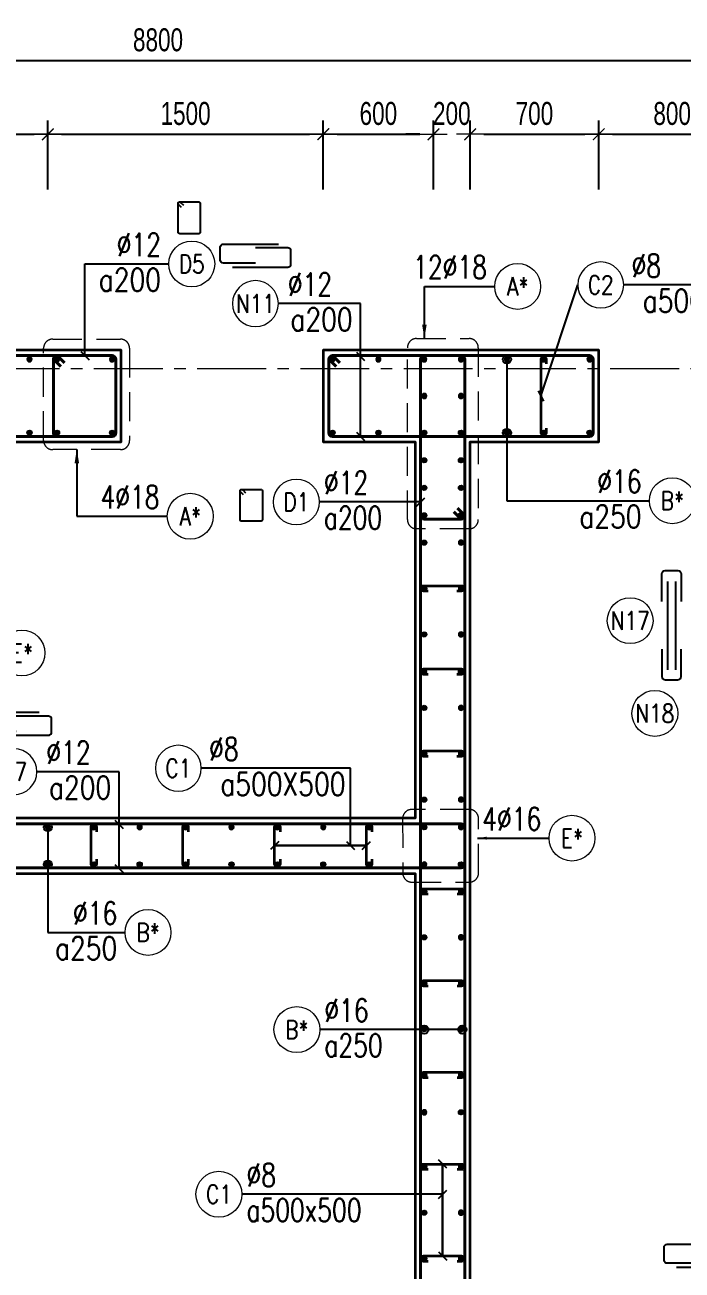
# Model space of a CAD drawing. Header units: millimetres. Extents: x 944027 to 981803, y -83026 to 82675.
# Drawn here: x 953547 to 957126, y 26788 to 33571 of the extents above; entities that cross this region are included whole.
import ezdxf
from ezdxf.enums import TextEntityAlignment as Align

# ---------------------------------------------------------------- set-up
doc = ezdxf.new("R2010")
doc.units = ezdxf.units.MM
doc.header["$MEASUREMENT"] = 0
for name, pattern in [('HIDDEN', [9.525, 6.35, -3.175]), ('HIDDEN2', [4.7625, 3.175, -1.5875]), ('HT_Grid$0$CENTER2', [1.125, 0.75, -0.125, 0.125, -0.125])]:
    doc.linetypes.add(name, pattern=pattern)
doc.layers.get('0').update_dxf_attribs({"lineweight": 20})
doc.layers.get('Defpoints').update_dxf_attribs({"color": 151, "lineweight": 9})
for name, color, linetype in [('Hidden', 9, 'HIDDEN'), ('Leader', 6, 'Continuous'), ('Ligature', 1, 'Continuous')]:
    doc.layers.add(name, color=color, linetype=linetype)
for name, color, linetype, lineweight in [('HT_Grid$0$NDC_S_AXIS', 5, 'HT_Grid$0$CENTER2', 13), ('KC-LEADER', 153, 'Continuous', 18), ('KC-THEP', 6, 'Continuous', 40), ('NDC_S_DIM', 1, 'Continuous', 15), ('NDC_S_HIDDEN', 8, 'HIDDEN2', 13), ('NDC_S_LEADER', 1, 'Continuous', 15), ('NDC_S_REBAR', 4, 'Continuous', 35), ('NDC_S_STIRRUP', 4, 'Continuous', 40), ('NDC_S_VN TEXT', 7, 'Continuous', 20), ('NDC_S_WALL', 6, 'Continuous', 35)]:
    doc.layers.add(name, color=color, linetype=linetype, lineweight=lineweight)
doc.styles.add('NDC_ARIAL', font='arial.ttf', dxfattribs={"width": 0.85})
doc.styles.add('NDC_DIM', font='', dxfattribs={"width": 0.75})
doc.styles.add('NDC_EN TXT', font='romans.shx', dxfattribs={"width": 0.8})
doc.styles.get('NDC_DIM').set_extended_font_data('Dotum')
doc.dimstyles.new('NDC_1-50', dxfattribs={"dimscale": 50, "dimtxt": 2.5, "dimasz": 1, "dimexe": 1.5, "dimexo": 0, "dimgap": 0.8, "dimtad": 1, "dimdec": 0, "dimdsep": 46, "dimtxsty": 'NDC_ARIAL', "dimblk": 'DIMMARK', "dimcen": 49999.938995, "dimdle": 1.5, "dimclrd": 1, "dimclre": 1, "dimclrt": 3, "dimadec": 0, "dimazin": 0, "dimtfac": 1, "dimtdec": 0, "dimtix": 1, "dimtmove": 2, "dimatfit": 3, "dimfxl": 1, "dimarcsym": 0})
doc.dimstyles.new('NDC_dim_30', dxfattribs={"dimscale": 30, "dimtxt": 2.5, "dimasz": 1.5, "dimexe": 1.5, "dimexo": 2.5, "dimgap": 1, "dimtad": 1, "dimdec": 0, "dimzin": 0, "dimdsep": 46, "dimtxsty": 'NDC_DIM', "dimblk": 'DIMMARK', "dimcen": 0.09, "dimdle": 1.2, "dimclrd": 1, "dimclre": 1, "dimclrt": 3, "dimadec": 0, "dimazin": 0, "dimtfac": 1, "dimtdec": 0, "dimtix": 1, "dimtofl": 0, "dimtmove": 0, "dimatfit": 3, "dimfxl": 6, "dimfxlon": 1, "dimtolj": 1, "dimtzin": 0, "dimarcsym": 0})
doc.dimstyles.new('NDC_dim_50', dxfattribs={"dimscale": 50, "dimtxt": 2.5, "dimasz": 1.5, "dimexe": 1.5, "dimexo": 2.5, "dimgap": 1, "dimtad": 1, "dimdec": 0, "dimzin": 0, "dimdsep": 46, "dimtxsty": 'NDC_DIM', "dimblk": 'DIMMARK', "dimcen": 0.09, "dimdle": 1.2, "dimclrd": 1, "dimclre": 1, "dimclrt": 3, "dimadec": 0, "dimazin": 0, "dimtfac": 1, "dimtdec": 0, "dimtix": 1, "dimtofl": 0, "dimtmove": 0, "dimatfit": 3, "dimfxl": 6, "dimfxlon": 1, "dimtolj": 1, "dimtzin": 0, "dimarcsym": 0})

# ---------------------------------------------------------------- blocks, each defined once
blk = doc.blocks.new('THEP')
at = {"layer": 'KC-LEADER', "color": 6}
blk.add_circle((0, 0), 14, dxfattribs=at)
at = {"layer": 'KC-THEP'}
for p, q in [((-14, 0), (14, 0)), ((9.9, 9.9), (-9.9, -9.9)), ((-9.9, 9.9), (9.9, -9.9)), ((0, 14), (0, -14))]:
    blk.add_line(p, q, dxfattribs=at)
blk = doc.blocks.new('DIMMARK')
at = {"layer": 'NDC_S_DIM', "color": 1}
blk.add_line((-1.5, 0), (1, 0), dxfattribs=at)
at = {"layer": 'NDC_S_DIM', "color": 2, "const_width": 0.1}
blk.add_lwpolyline([(-0.424, -0.424), (0.424, 0.424)], dxfattribs=at)
blk = doc.blocks.new('*U9')
blk.add_circle((2.5, 0), 2.5)
at = {"layer": 'NDC_S_VN TEXT', "color": 3, "style": 'NDC_EN TXT', "width": 0.75}
blk.add_attdef('DK2', text='', height=2.5, dxfattribs=at).set_placement((-0.85, 0.85), align=Align.RIGHT)
at = {"layer": 'NDC_S_VN TEXT', "color": 7, "style": 'NDC_EN TXT', "width": 0.8}
blk.add_attdef('SH3', text='', height=2, dxfattribs=at).set_placement((2.5, 0), align=Align.MIDDLE)
blk = doc.blocks.new('*U10')
blk.add_circle((2.5, 0), 2.5)
at = {"layer": 'NDC_S_VN TEXT', "color": 3, "style": 'NDC_EN TXT'}
for tag, width, p in [('DK2', 0.75, (-0.85, 0.85)), ('KC2', 0.8, (-0.85, -2.97))]:
    blk.add_attdef(tag, text='', height=2.5, dxfattribs=dict(at, width=width)).set_placement(p, align=Align.RIGHT)
at = {"layer": 'NDC_S_VN TEXT', "color": 7, "style": 'NDC_EN TXT', "width": 0.8}
blk.add_attdef('SH3', text='', height=2, dxfattribs=at).set_placement((2.5, 0), align=Align.MIDDLE)
blk = doc.blocks.new('A$C72321851')
at = {"layer": 'Ligature'}
for points in [[(-60.9, -129.3), (-60.9, 170.9, -0.414214), (-43.3, 188.5), (25.8, 188.5, -0.414214), (43.4, 170.9), (43.4, -4.3)], [(-39.7, -4.3), (-39.7, -179.5, 0.414214), (-22.1, -197.1), (47, -197.1, 0.414214), (64.6, -179.5), (64.6, 120.7)]]:
    blk.add_lwpolyline(points, format="xyb", dxfattribs=at)
blk = doc.blocks.new('*U11')
blk.add_circle((-2.5, 0), 2.5)
at = {"layer": 'NDC_S_VN TEXT', "color": 3, "style": 'NDC_EN TXT', "width": 0.75}
for tag, p in [('DK1', (0.5, 0.85)), ('KC1', (0.5, -2.97))]:
    blk.add_attdef(tag, p, '', height=2.5, dxfattribs=at)
at = {"layer": 'NDC_S_VN TEXT', "color": 7, "style": 'NDC_EN TXT', "width": 0.8}
blk.add_attdef('SH2', text='', height=2, dxfattribs=at).set_placement((-2.5, 0), align=Align.MIDDLE)
blk = doc.blocks.new('*U12')
blk.add_circle((-2.5, 0), 2.5)
at = {"layer": 'NDC_S_VN TEXT', "color": 3, "style": 'NDC_EN TXT', "width": 0.75}
for tag, p in [('DK1', (0.5, 0.85)), ('KC1', (0.5, -2.97))]:
    blk.add_attdef(tag, p, '', height=2.5, dxfattribs=at)
at = {"layer": 'NDC_S_VN TEXT', "color": 7, "style": 'NDC_EN TXT', "width": 0.8}
blk.add_attdef('SH2', text='', height=2, dxfattribs=at).set_placement((-2.5, 0), align=Align.MIDDLE)
blk = doc.blocks.new('A$C7BC65A55')
at = {"layer": 'Ligature'}
for p, q in [((-15.2, 372, 0), (-15.2, 38.5, 0)), ((15.2, 372, 0), (15.2, 38.5, 0))]:
    blk.add_line(p, q, dxfattribs=at)
for points in [[(-36.2, 296.5), (-36.2, 400.9, -0.414214), (-24, 413.1), (24, 413.1, -0.414214), (36.2, 400.9), (36.2, 296.5)], [(-36.2, 116.5), (-36.2, 12.2, 0.414214), (-24, 0), (24, 0, 0.414214), (36.2, 12.2), (36.2, 116.5)]]:
    blk.add_lwpolyline(points, format="xyb", dxfattribs=at)
blk = doc.blocks.new('*D226')
at = {"layer": 'Defpoints', "color": 0, "ltscale": 200, "transparency": 16777216}
for p in [(953671.5, 32975.1), (953671.5, 31549.3), (952871.5, 31299.3)]:
    blk.add_point(p, dxfattribs=at)
at = {"layer": 'NDC_S_DIM', "color": 1, "lineweight": -2, "ltscale": 200, "transparency": 16777216}
for p, q in [((952871.5, 32675.1), (952871.5, 33050.1)), ((953671.5, 32675.1), (953671.5, 33050.1)), ((952946.5, 32975.1), (953596.5, 32975.1))]:
    blk.add_line(p, q, dxfattribs=at)
at = {"layer": 'NDC_S_DIM', "color": 1, "lineweight": -2, "ltscale": 200, "transparency": 16777216, "xscale": 75, "yscale": 75, "zscale": 75, "rotation": 180}
blk.add_blockref('DIMMARK', (952871.5, 32975.1), dxfattribs=at)
at = {"layer": 'NDC_S_DIM', "color": 1, "lineweight": -2, "ltscale": 200, "transparency": 16777216, "xscale": 75, "yscale": 75, "zscale": 75}
blk.add_blockref('DIMMARK', (953671.5, 32975.1), dxfattribs=at)
at = {"layer": 'NDC_S_DIM', "color": 3, "ltscale": 200, "transparency": 16777216, "insert": (953271.5, 33087.6), "char_height": 125, "attachment_point": 5, "style": 'NDC_DIM'}
blk.add_mtext('\\A1;800', dxfattribs=at)
blk = doc.blocks.new('*D227')
at = {"layer": 'Defpoints', "color": 0, "ltscale": 200, "transparency": 16777216}
for p in [(955171.5, 32975.1), (953671.5, 31549.3), (955171.5, 31549.3)]:
    blk.add_point(p, dxfattribs=at)
at = {"layer": 'NDC_S_DIM', "color": 1, "lineweight": -2, "ltscale": 200, "transparency": 16777216}
for p, q in [((953671.5, 32675.1), (953671.5, 33050.1)), ((955171.5, 32675.1), (955171.5, 33050.1)), ((953746.5, 32975.1), (955096.5, 32975.1))]:
    blk.add_line(p, q, dxfattribs=at)
at = {"layer": 'NDC_S_DIM', "color": 1, "lineweight": -2, "ltscale": 200, "transparency": 16777216, "xscale": 75, "yscale": 75, "zscale": 75, "rotation": 180}
blk.add_blockref('DIMMARK', (953671.5, 32975.1), dxfattribs=at)
at = {"layer": 'NDC_S_DIM', "color": 1, "lineweight": -2, "ltscale": 200, "transparency": 16777216, "xscale": 75, "yscale": 75, "zscale": 75}
blk.add_blockref('DIMMARK', (955171.5, 32975.1), dxfattribs=at)
at = {"layer": 'NDC_S_DIM', "color": 3, "ltscale": 200, "transparency": 16777216, "insert": (954421.5, 33087.6), "char_height": 125, "attachment_point": 5, "style": 'NDC_DIM'}
blk.add_mtext('\\A1;1500', dxfattribs=at)
blk = doc.blocks.new('*D228')
at = {"layer": 'Defpoints', "color": 0, "ltscale": 200, "transparency": 16777216}
for p in [(955771.5, 32975.1), (955171.5, 31549.3), (955771.5, 31299.3)]:
    blk.add_point(p, dxfattribs=at)
at = {"layer": 'NDC_S_DIM', "color": 1, "lineweight": -2, "ltscale": 200, "transparency": 16777216}
for p, q in [((955171.5, 32675.1), (955171.5, 33050.1)), ((955771.5, 32675.1), (955771.5, 33050.1)), ((955246.5, 32975.1), (955696.5, 32975.1))]:
    blk.add_line(p, q, dxfattribs=at)
at = {"layer": 'NDC_S_DIM', "color": 1, "lineweight": -2, "ltscale": 200, "transparency": 16777216, "xscale": 75, "yscale": 75, "zscale": 75, "rotation": 180}
blk.add_blockref('DIMMARK', (955171.5, 32975.1), dxfattribs=at)
at = {"layer": 'NDC_S_DIM', "color": 1, "lineweight": -2, "ltscale": 200, "transparency": 16777216, "xscale": 75, "yscale": 75, "zscale": 75}
blk.add_blockref('DIMMARK', (955771.5, 32975.1), dxfattribs=at)
at = {"layer": 'NDC_S_DIM', "color": 3, "ltscale": 200, "transparency": 16777216, "insert": (955471.5, 33087.6), "char_height": 125, "attachment_point": 5, "style": 'NDC_DIM'}
blk.add_mtext('\\A1;600', dxfattribs=at)
blk = doc.blocks.new('*D229')
at = {"layer": 'Defpoints', "color": 0, "ltscale": 200, "transparency": 16777216}
for p in [(955971.5, 32975.1), (955771.5, 31299.3), (955971.5, 31299.3)]:
    blk.add_point(p, dxfattribs=at)
at = {"layer": 'NDC_S_DIM', "color": 1, "lineweight": -2, "ltscale": 200, "transparency": 16777216}
for p, q in [((955771.5, 32675.1), (955771.5, 33050.1)), ((955971.5, 32675.1), (955971.5, 33050.1)), ((955696.5, 32975.1), (955621.5, 32975.1)), ((956046.5, 32975.1), (956121.5, 32975.1))]:
    blk.add_line(p, q, dxfattribs=at)
at = {"layer": 'NDC_S_DIM', "color": 1, "lineweight": -2, "ltscale": 200, "transparency": 16777216, "xscale": 75, "yscale": 75, "zscale": 75}
blk.add_blockref('DIMMARK', (955771.5, 32975.1), dxfattribs=at)
at = {"layer": 'NDC_S_DIM', "color": 1, "lineweight": -2, "ltscale": 200, "transparency": 16777216, "xscale": 75, "yscale": 75, "zscale": 75, "rotation": 180}
blk.add_blockref('DIMMARK', (955971.5, 32975.1), dxfattribs=at)
at = {"layer": 'NDC_S_DIM', "color": 3, "ltscale": 200, "transparency": 16777216, "insert": (955871.5, 33087.6), "char_height": 125, "attachment_point": 5, "style": 'NDC_DIM'}
blk.add_mtext('\\A1;200', dxfattribs=at)
blk = doc.blocks.new('*D230')
at = {"layer": 'Defpoints', "color": 0, "ltscale": 200, "transparency": 16777216}
for p in [(956671.5, 32975.1), (955971.5, 31299.3), (956671.5, 31299.3)]:
    blk.add_point(p, dxfattribs=at)
at = {"layer": 'NDC_S_DIM', "color": 1, "lineweight": -2, "ltscale": 200, "transparency": 16777216}
for p, q in [((955971.5, 32675.1), (955971.5, 33050.1)), ((956671.5, 32675.1), (956671.5, 33050.1)), ((956046.5, 32975.1), (956596.5, 32975.1))]:
    blk.add_line(p, q, dxfattribs=at)
at = {"layer": 'NDC_S_DIM', "color": 1, "lineweight": -2, "ltscale": 200, "transparency": 16777216, "xscale": 75, "yscale": 75, "zscale": 75, "rotation": 180}
blk.add_blockref('DIMMARK', (955971.5, 32975.1), dxfattribs=at)
at = {"layer": 'NDC_S_DIM', "color": 1, "lineweight": -2, "ltscale": 200, "transparency": 16777216, "xscale": 75, "yscale": 75, "zscale": 75}
blk.add_blockref('DIMMARK', (956671.5, 32975.1), dxfattribs=at)
at = {"layer": 'NDC_S_DIM', "color": 3, "ltscale": 200, "transparency": 16777216, "insert": (956321.5, 33087.6), "char_height": 125, "attachment_point": 5, "style": 'NDC_DIM'}
blk.add_mtext('\\A1;700', dxfattribs=at)
blk = doc.blocks.new('*D231')
at = {"layer": 'Defpoints', "color": 0, "ltscale": 200, "transparency": 16777216}
for p in [(957471.5, 32975.1), (956671.5, 31299.3), (957471.5, 31299.3)]:
    blk.add_point(p, dxfattribs=at)
at = {"layer": 'NDC_S_DIM', "color": 1, "lineweight": -2, "ltscale": 200, "transparency": 16777216}
for p, q in [((956671.5, 32675.1), (956671.5, 33050.1)), ((957471.5, 32675.1), (957471.5, 33050.1)), ((956746.5, 32975.1), (957396.5, 32975.1))]:
    blk.add_line(p, q, dxfattribs=at)
at = {"layer": 'NDC_S_DIM', "color": 1, "lineweight": -2, "ltscale": 200, "transparency": 16777216, "xscale": 75, "yscale": 75, "zscale": 75, "rotation": 180}
blk.add_blockref('DIMMARK', (956671.5, 32975.1), dxfattribs=at)
at = {"layer": 'NDC_S_DIM', "color": 1, "lineweight": -2, "ltscale": 200, "transparency": 16777216, "xscale": 75, "yscale": 75, "zscale": 75}
blk.add_blockref('DIMMARK', (957471.5, 32975.1), dxfattribs=at)
at = {"layer": 'NDC_S_DIM', "color": 3, "ltscale": 200, "transparency": 16777216, "insert": (957071.5, 33087.6), "char_height": 125, "attachment_point": 5, "style": 'NDC_DIM'}
blk.add_mtext('\\A1;800', dxfattribs=at)
blk = doc.blocks.new('*D239')
at = {"layer": 'Defpoints', "color": 0, "ltscale": 200, "transparency": 16777216}
for p in [(958671.5, 33376.2), (949871.5, 32675.1), (958671.5, 31799.3)]:
    blk.add_point(p, dxfattribs=at)
at = {"layer": 'NDC_S_DIM', "color": 1, "lineweight": -2, "ltscale": 200, "transparency": 16777216}
for p, q in [((949871.5, 33076.2), (949871.5, 33451.2)), ((958671.5, 33076.2), (958671.5, 33451.2)), ((949946.5, 33376.2), (958596.5, 33376.2))]:
    blk.add_line(p, q, dxfattribs=at)
at = {"layer": 'NDC_S_DIM', "color": 1, "lineweight": -2, "ltscale": 200, "transparency": 16777216, "xscale": 75, "yscale": 75, "zscale": 75, "rotation": 180}
blk.add_blockref('DIMMARK', (949871.5, 33376.2), dxfattribs=at)
at = {"layer": 'NDC_S_DIM', "color": 1, "lineweight": -2, "ltscale": 200, "transparency": 16777216, "xscale": 75, "yscale": 75, "zscale": 75}
blk.add_blockref('DIMMARK', (958671.5, 33376.2), dxfattribs=at)
at = {"layer": 'NDC_S_DIM', "color": 3, "ltscale": 200, "transparency": 16777216, "insert": (954271.5, 33488.8), "char_height": 125, "attachment_point": 5, "style": 'NDC_DIM'}
blk.add_mtext('\\A1;8800', dxfattribs=at)

msp = doc.modelspace()

# ---------------------------------------------------------------- linework, layer by layer
for centre in [(956842.8, 30325.6), (956977.2, 29820.6)]:
    msp.add_circle(centre, 125)
at = {"layer": 'HT_Grid$0$NDC_S_AXIS', "ltscale": 500}
msp.add_line((944922.1, 31699.3), (960215.5, 31699.3), dxfattribs=at)
at = {"layer": 'Ligature'}
for points in [[(954399.1, 32576.8), (954383.1, 32592.8, -0.668179), (954388.9, 32606.7), (954493.5, 32606.7, -0.414214), (954501.7, 32598.5), (954501.7, 32441.4, -0.414214), (954493.5, 32433.3), (954388.9, 32433.3, -0.414214), (954380.7, 32441.4), (954380.7, 32598.5, -0.668179), (954394.7, 32604.3), (954410.6, 32588.4)], [(954737, 31011.1), (954721, 31027, -0.668179), (954726.8, 31041), (954831.4, 31041, -0.414214), (954839.6, 31032.8), (954839.6, 30875.7, -0.414214), (954831.4, 30867.5), (954726.8, 30867.5, -0.414214), (954718.6, 30875.7), (954718.6, 31032.8, -0.668179), (954732.5, 31038.6), (954748.5, 31022.6)]]:
    msp.add_lwpolyline(points, format="xyb", dxfattribs=at)
at = {"layer": 'NDC_S_HIDDEN', "ltscale": 50}
for points in [[(953698.1, 31859.2), (954066.7, 31859.2, -0.414214), (954116.7, 31809.2), (954116.7, 31307.2, -0.414214), (954066.7, 31257.2), (953698.1, 31257.2, -0.414214), (953648.1, 31307.2), (953648.1, 31809.2, -0.414214)], [(955679.6, 31862.4), (955965.7, 31862.4, -0.414214), (956015.7, 31812.4), (956015.7, 30875.9, -0.414214), (955965.7, 30825.9), (955679.6, 30825.9, -0.414214), (955629.6, 30875.9), (955629.6, 31812.4, -0.414214)], [(955966.8, 29297.6), (955653.8, 29297.4, 0.414214), (955603.8, 29247.3), (955604.1, 28951.5, 0.414214), (955654.1, 28901.5), (955967.2, 28901.7, 0.414214), (956017.1, 28951.8), (956016.9, 29247.7, 0.414214)]]:
    msp.add_lwpolyline(points, format="xyb", close=True, dxfattribs=at)
at = {"layer": 'NDC_S_REBAR'}
for points in [[(956386.5, 31724.3), (956386.5, 31749.3, 1), (956356.5, 31749.3), (956356.5, 31349.3, 1), (956386.5, 31349.3), (956386.5, 31374.3)], [(955741.8, 30486.1), (955716.8, 30486.1, -1), (955716.8, 30516.1), (955923.8, 30516.1, -1), (955923.8, 30486.1), (955898.8, 30486.1)], [(955741.8, 30033), (955716.8, 30033, -1), (955716.8, 30063), (955923.8, 30063, -1), (955923.8, 30033), (955898.8, 30033)], [(955741.8, 29586.1), (955716.8, 29586.1, -1), (955716.8, 29616.1), (955923.8, 29616.1, -1), (955923.8, 29586.1), (955898.8, 29586.1)], [(953936.5, 29025.9), (953936.5, 29000.9, -1), (953906.5, 29000.9), (953906.5, 29200.9, -1), (953936.5, 29200.9), (953936.5, 29175.9)], [(954436.5, 29025.9), (954436.5, 29000.9, -1), (954406.5, 29000.9), (954406.5, 29200.9, -1), (954436.5, 29200.9), (954436.5, 29175.9)], [(954936.5, 29025.9), (954936.5, 29000.9, -1), (954906.5, 29000.9), (954906.5, 29200.9, -1), (954936.5, 29200.9), (954936.5, 29175.9)], [(955436.5, 29025.9), (955436.5, 29000.9, -1), (955406.5, 29000.9), (955406.5, 29200.9, -1), (955436.5, 29200.9), (955436.5, 29175.9)], [(955743, 28835.6), (955718, 28835.6, -1), (955718, 28865.6), (955925.1, 28865.6, -1), (955925.1, 28835.6), (955900.1, 28835.6)], [(955743, 28335.6), (955718, 28335.6, -1), (955718, 28365.6), (955925.1, 28365.6, -1), (955925.1, 28335.6), (955900.1, 28335.6)], [(955743, 27835.6), (955718, 27835.6, -1), (955718, 27865.6), (955925.1, 27865.6, -1), (955925.1, 27835.6), (955900.1, 27835.6)], [(955743, 27335.6), (955718, 27335.6, -1), (955718, 27365.6), (955925.1, 27365.6, -1), (955925.1, 27335.6), (955900.1, 27335.6)], [(955743, 26835.6), (955718, 26835.6, -1), (955718, 26865.6), (955925.1, 26865.6, -1), (955925.1, 26835.6), (955900.1, 26835.6)]]:
    msp.add_lwpolyline(points, format="xyb", dxfattribs=at)
at = {"layer": 'NDC_S_STIRRUP'}
for points in [[(949961.5, 31729.3), (949921.5, 31769.3, 0.414214), (949901.5, 31749.3), (949901.5, 31349.3, 0.414214), (949921.5, 31329.3), (954021.5, 31329.3, 0.414214), (954041.5, 31349.3), (954041.5, 31749.3, 0.414214), (954021.5, 31769.3), (949921.5, 31769.3, 0.414214), (949901.5, 31749.3), (949941.5, 31709.3)], [(953761.5, 31729.3), (953721.5, 31769.3, 0.414214), (953701.5, 31749.3), (953701.5, 31349.3, 0.414214), (953721.5, 31329.3), (954021.5, 31329.3, 0.414214), (954041.5, 31349.3), (954041.5, 31749.3, 0.414214), (954021.5, 31769.3), (953721.5, 31769.3, 0.414214), (953701.5, 31749.3), (953741.5, 31709.3)], [(955261.5, 31729.3), (955221.5, 31769.3, 0.414214), (955201.5, 31749.3), (955201.5, 31349.3, 0.414214), (955221.5, 31329.3), (956621.5, 31329.3, 0.414214), (956641.5, 31349.3), (956641.5, 31749.3, 0.414214), (956621.5, 31769.3), (955221.5, 31769.3, 0.414214), (955201.5, 31749.3), (955241.5, 31709.3)], [(955901.5, 24589.3), (955941.5, 24549.3, -0.414214), (955921.5, 24529.3), (955721.5, 24529.3, -0.414214), (955701.5, 24549.3), (955701.5, 31749.3, -0.414214), (955721.5, 31769.3), (955921.5, 31769.3, -0.414214), (955941.5, 31749.3), (955941.5, 24549.3, -0.414214), (955921.5, 24529.3), (955881.5, 24569.3)], [(955901.6, 30939.3), (955941.6, 30899.3, -0.414214), (955921.6, 30879.3), (955721.6, 30879.3, -0.414214), (955701.6, 30899.3), (955701.5, 31749.3, -0.414214), (955721.5, 31769.3), (955921.5, 31769.3, -0.414214), (955941.5, 31749.3), (955941.6, 30899.3, -0.414214), (955921.6, 30879.3), (955881.6, 30919.3)], [(952661.5, 29019.3), (952621.5, 28979.3, -0.414214), (952601.5, 28999.3), (952601.5, 29199.3, -0.414214), (952621.5, 29219.3), (955921.5, 29219.3, -0.414214), (955941.5, 29199.3), (955941.5, 28999.3, -0.414358), (955921.5, 28979.3), (952621.5, 28979.3, -0.414214), (952601.5, 28999.3), (952641.5, 29039.3)]]:
    msp.add_lwpolyline(points, format="xyb", dxfattribs=at)
at = {"layer": 'NDC_S_WALL', "ltscale": 10}
for points in [[(952871.5, 31299.3), (954071.5, 31299.3), (954071.5, 31799.3), (949871.5, 31799.3)], [(952871.5, 28949.3), (955671.5, 28949.3), (955671.5, 24499.3), (956771.5, 24499.3), (956771.5, 24699.3), (955971.5, 24699.3), (955971.5, 26149.3), (958171.5, 26149.3), (958171.5, 24499.3), (958671.5, 24499.3), (958671.5, 31799.3), (957471.5, 31799.3), (957471.5, 31299.3), (958171.5, 31299.3), (958171.5, 26349.3), (955971.5, 26349.3), (955971.5, 31299.3), (956671.5, 31299.3), (956671.5, 31799.3), (955171.5, 31799.3), (955171.5, 31299.3), (955671.5, 31299.3), (955671.5, 29249.3), (952871.5, 29249.3)]]:
    msp.add_lwpolyline(points, dxfattribs=at)

# ---------------------------------------------------------------- block references
at = {"layer": 'Hidden', "xscale": 1.44, "yscale": 1.44, "zscale": 1.44}
msp.add_blockref('A$C7BC65A55', (957067.8, 30003.3, 0), dxfattribs=at)
at = {"layer": 'KC-THEP', "xscale": -1}
for p, rotation in [((953571.5, 31749.3), 350.3314355636191), ((953721.5, 31749.3), 350.3314355636191), ((954021.5, 31749.3), 350.3314355636191), ((955221.5, 31749.3), 350.3314355636191), ((955471.6, 31749.3), 350.3314355636191), ((955721.6, 31749.3), 350.3314355636191), ((955921.5, 31749.3), 350.3314355631725), ((955921.5, 31749.3), 350.3314355631725), ((956171.5, 31749.3), 350.3314355636191), ((956371.5, 31749.3), 350.3314355636191), ((956621.5, 31749.3), 350.3314355636191), ((955721.5, 31549.3), 170.3314355631724), ((955721.5, 31549.3), 170.3314355631724), ((955921.5, 31549.3), 170.3314355631724), ((955921.5, 31549.3), 170.3314355631724), ((955921.5, 30750.9), 350.3314355636191), ((955921.5, 30500.9), 350.3314355636191), ((955921.5, 30250.9), 350.3314355636191), ((955721.5, 30047.5), 350.3314355636191), ((955921.5, 29850.9), 350.3314355636191), ((955921.5, 29600.9), 350.3314355636191), ((955921.5, 29350.9), 350.3314355636191), ((953671.5, 29200.9), 350.3314355636191), ((953921.5, 29200.9), 350.3314355636191), ((954171.5, 29200.9), 350.3314355636191), ((954421.5, 29200.9), 350.3314355636191), ((954671.5, 29200.9), 350.3314355636191), ((954921.5, 29200.9), 350.3314355636191), ((955171.5, 29200.9), 350.3314355636191), ((955421.5, 29200.9), 350.3314355636191), ((955921.5, 29200.9), 350.3314355636191), ((955921.5, 29200.9), 350.3314355636191), ((955721.5, 28997.5), 350.3314355636191), ((955721.5, 28997.5), 350.3314355636191), ((955921.5, 28850.9), 350.3314355636191), ((955921.5, 28600.9), 350.3314355636191), ((955921.5, 28350.9), 350.3314355636191), ((955921.5, 28100.9), 350.3314355636191), ((955921.5, 27850.9), 350.3314355636191), ((955721.5, 27647.5), 350.3314355636191), ((955921.5, 27350.9), 350.3314355636191), ((955921.5, 27100.9), 350.3314355636191), ((955921.5, 26850.9), 350.3314355636191)]:
    msp.add_blockref('THEP', p, dxfattribs=dict(at, rotation=rotation))
at = {"layer": 'KC-THEP'}
for p, rotation in [((955718, 31749.3), 189.6685644359343), ((955718, 31749.3), 189.6685644359343), ((953571.5, 31349.3), 189.6685644363809), ((953721.5, 31349.3), 189.6685644363809), ((954021.5, 31349.3), 189.6685644363809), ((955221.5, 31349.3), 189.6685644363809), ((955471.6, 31349.3), 189.6685644363809), ((955721.5, 31349.3), 189.6685644359343), ((955721.5, 31349.3), 189.6685644359343), ((955721.6, 31349.3), 189.6685644363809), ((955921.5, 31349.3), 189.6685644359343), ((955921.5, 31349.3), 189.6685644359343), ((956171.5, 31349.3), 189.6685644363809), ((956371.5, 31349.3), 189.6685644363809), ((956621.5, 31349.3), 189.6685644363809), ((955721.5, 31199.3), 189.6685644359343), ((955921.5, 31199.3), 189.6685644359343), ((955721.5, 31049.3), 189.6685644359343), ((955921.5, 31049.3), 189.6685644359343), ((955721.5, 30899.3), 189.6685644359343), ((955921.5, 30899.3), 189.6685644359343), ((955721.5, 30750.6), 189.6685644363809), ((955721.5, 30500.6), 189.6685644363809), ((955721.5, 30250.6), 189.6685644363809), ((955921.5, 30047.8), 189.6685644363809), ((955721.5, 29850.6), 189.6685644363809), ((955721.5, 29600.6), 189.6685644363809), ((955721.5, 29350.6), 189.6685644363809), ((955721.5, 29200.6), 189.6685644363809), ((955721.5, 29200.6), 189.6685644363809), ((953671.5, 28997.8), 189.6685644363809), ((953921.5, 28997.8), 189.6685644363809), ((954171.5, 28997.8), 189.6685644363809), ((954421.5, 28997.8), 189.6685644363809), ((954671.5, 28997.8), 189.6685644363809), ((954921.5, 28997.8), 189.6685644363809), ((955171.5, 28997.8), 189.6685644363809), ((955421.5, 28997.8), 189.6685644363809), ((955921.5, 28997.8), 189.6685644363809), ((955921.5, 28997.8), 189.6685644363809), ((955721.5, 28850.6), 189.6685644363809), ((955721.5, 28600.6), 189.6685644363809), ((955721.5, 28350.6), 189.6685644363809), ((955721.5, 28100.6), 189.6685644363809), ((955721.5, 27850.6), 189.6685644363809), ((955921.5, 27647.8), 189.6685644363809), ((955721.5, 27350.6), 189.6685644363809), ((955721.5, 27100.6), 189.6685644363809), ((955721.5, 26850.6), 189.6685644363809)]:
    msp.add_blockref('THEP', p, dxfattribs=dict(at, rotation=rotation))
at = {"layer": 'Leader', "xscale": -1, "rotation": 270.0000000000001}
for p in [(954806.9, 32312.3), (953503.6, 29762.3), (957224.5, 26864.9)]:
    msp.add_blockref('A$C72321851', p, dxfattribs=at)
at = {"layer": 'NDC_S_VN TEXT', "xscale": 50, "yscale": 50, "zscale": 50}
for name, p, values in [('*U10', (954330.3, 32268.7), {'SH3': 'D5', 'DK2': '%%c12', 'KC2': 'a200'}), ('*U9', (956105.3, 32146.4), {'SH3': 'A*', 'DK2': '12%%C18'}), ('*U11', (955149.9, 30972.1), {'SH2': 'D1', 'DK1': '%%C12', 'KC1': 'a200'}), ('*U10', (956947.3, 30979), {'SH3': 'B*', 'DK2': '%%C16', 'KC2': 'a250'}), ('*U9', (954322.1, 30894.6), {'SH3': 'A*', 'DK2': '4%%C18'}), ('*U9', (953405.5, 30149.7), {'SH3': 'E*', 'DK2': '4%%C16'}), ('*U9', (956400.9, 29141), {'SH3': 'E*', 'DK2': '4%%C16'}), ('*U10', (954092.1, 28627.4), {'SH3': 'B*', 'DK2': '%%C16', 'KC2': 'a250'}), ('*U11', (955152.6, 28098.2), {'SH2': 'B*', 'DK1': '%%C16', 'KC1': 'a250'}), ('*U12', (954728.2, 27201.2), {'SH2': 'C1', 'DK1': '%%c8', 'KC1': 'a500x500'})]:
    msp.add_blockref(name, p, dxfattribs=at).add_auto_attribs(values)
at = {"layer": 'NDC_S_VN TEXT'}
ref = msp.add_blockref('*U10', (956807.6, 32154.4), dxfattribs=dict(at, xscale=-50, yscale=50, zscale=50))
ref.add_attrib('SH3', 'C2', dxfattribs={"color": 7, "height": 100, "style": 'NDC_EN TXT', "width": 0.8}).set_placement((956682.6, 32154.4), align=Align.MIDDLE)
ref.add_attrib('DK2', '%%c8', dxfattribs={"color": 3, "height": 125, "style": 'NDC_EN TXT', "width": 0.75}).set_placement((957010.9, 32196.6), align=Align.RIGHT)
ref.add_attrib('KC2', 'a500X500', dxfattribs={"color": 3, "height": 125, "style": 'NDC_EN TXT', "width": 0.8}).set_placement((957593, 32005.7), align=Align.RIGHT)
ref = msp.add_blockref('*U10', (954926.9, 32052.7), dxfattribs=dict(at, xscale=-50, yscale=50, zscale=50))
ref.add_attrib('SH3', 'N11', dxfattribs={"color": 7, "height": 100, "style": 'NDC_EN TXT', "width": 0.8}).set_placement((954801.9, 32052.7), align=Align.MIDDLE)
ref.add_attrib('DK2', '%%C12', dxfattribs={"color": 3, "height": 125, "style": 'NDC_EN TXT', "width": 0.75}).set_placement((955219.4, 32095), align=Align.RIGHT)
ref.add_attrib('KC2', 'a200', dxfattribs={"color": 3, "height": 125, "style": 'NDC_EN TXT', "width": 0.8}).set_placement((955331.3, 31904.1), align=Align.RIGHT)
ref = msp.add_blockref('*U10', (953611.9, 29502.7), dxfattribs=dict(at, xscale=-50, yscale=50, zscale=50))
ref.add_attrib('SH3', 'N7', dxfattribs={"color": 7, "height": 100, "style": 'NDC_EN TXT', "width": 0.8}).set_placement((953486.9, 29502.7), align=Align.MIDDLE)
ref.add_attrib('DK2', '%%C12', dxfattribs={"color": 3, "height": 125, "style": 'NDC_EN TXT', "width": 0.75}).set_placement((953904.4, 29545), align=Align.RIGHT)
ref.add_attrib('KC2', 'a200', dxfattribs={"color": 3, "height": 125, "style": 'NDC_EN TXT', "width": 0.8}).set_placement((954016.3, 29354.1), align=Align.RIGHT)
ref = msp.add_blockref('*U10', (954507, 29521.9), dxfattribs=dict(at, xscale=-50, yscale=50, zscale=50))
ref.add_attrib('SH3', 'C1', dxfattribs={"color": 7, "height": 100, "style": 'NDC_EN TXT', "width": 0.8}).set_placement((954382, 29521.9), align=Align.MIDDLE)
ref.add_attrib('DK2', '%%c8', dxfattribs={"color": 3, "height": 125, "style": 'NDC_EN TXT', "width": 0.75}).set_placement((954710.2, 29564.1), align=Align.RIGHT)
ref.add_attrib('KC2', 'a500X500', dxfattribs={"color": 3, "height": 125, "style": 'NDC_EN TXT', "width": 0.8}).set_placement((955292.4, 29373.2), align=Align.RIGHT)

# ---------------------------------------------------------------- texts
at = {"layer": 'NDC_S_VN TEXT', "color": 7, "style": 'NDC_EN TXT', "width": 0.8}
for tag, p in [('N17', (956842.8, 30325.6)), ('N18', (956977.2, 29820.6))]:
    msp.add_attdef(tag, text='3', height=100, dxfattribs=at).set_placement(p, align=Align.MIDDLE)

# ---------------------------------------------------------------- dimensions: what is measured, and where the dimension line sits
at = {"layer": 'NDC_S_DIM', "ltscale": 200}
for base, p1, p2, picture, middle in [((958671.5, 33376.2), (949871.5, 32675.1), (958671.5, 31799.3), '*D239', (954271.5, 33488.8)), ((953671.5, 32975.1), (952871.5, 31299.3), (953671.5, 31549.3), '*D226', (953271.5, 33087.6)), ((955171.5, 32975.1), (953671.5, 31549.3), (955171.5, 31549.3), '*D227', (954421.5, 33087.6)), ((955771.5, 32975.1), (955171.5, 31549.3), (955771.5, 31299.3), '*D228', (955471.5, 33087.6)), ((955971.5, 32975.1), (955771.5, 31299.3), (955971.5, 31299.3), '*D229', (955871.5, 33087.6)), ((956671.5, 32975.1), (955971.5, 31299.3), (956671.5, 31299.3), '*D230', (956321.5, 33087.6)), ((957471.5, 32975.1), (956671.5, 31299.3), (957471.5, 31299.3), '*D231', (957071.5, 33087.6))]:
    dim = msp.add_linear_dim(base=base, p1=p1, p2=p2, dimstyle='NDC_dim_50', override={"dimtmove": 1}, dxfattribs=at)
    dim.commit()
    dim.dimension.update_dxf_attribs({"geometry": picture, "text_midpoint": middle})

# ---------------------------------------------------------------- leaders
at = {"layer": 'NDC_S_LEADER'}
for points, dimstyle, override in [([(953873.7, 31769.3), (953873.7, 32268.7), (954330.3, 32268.7)], 'NDC_dim_30', {"dimtad": 0, "dimldrblk": 'Oblique'}), ([(956356.5, 31549.3), (956557.6, 32154.4)], 'NDC_dim_30', {"dimtad": 0, "dimldrblk": 'Oblique'}), ([(957756.5, 31549.3), (957479.2, 32154.4), (956807.6, 32154.4)], 'NDC_dim_30', {"dimtad": 0, "dimldrblk": 'Oblique'}), ([(955722.1, 31862.4), (955722.1, 32146.4), (956105.3, 32146.4)], 'NDC_dim_50', {"dimtad": 0}), ([(955374.3, 31329.3), (955374.3, 32052.6), (954926.9, 32052.6)], 'NDC_dim_30', {"dimgap": 1, "dimtad": 0, "dimldrblk": 'Oblique'}), ([(955374.3, 31765.9), (955374.3, 32052.6), (954926.9, 32052.6)], 'NDC_dim_30', {"dimtad": 0, "dimldrblk": 'Oblique'}), ([(956171.5, 31749.3), (956171.5, 30978.8), (956947.3, 30978.8)], 'NDC_dim_30', {"dimgap": 1, "dimtad": 0, "dimldrblk": 'Origin'}), ([(956171.5, 31348.7), (956171.5, 30978.8), (956947.3, 30978.8)], 'NDC_dim_30', {"dimgap": 1, "dimtad": 0, "dimldrblk": 'Origin'}), ([(953829.3, 31258.5), (953829.3, 30894.6), (954322.1, 30894.6)], 'NDC_dim_50', {"dimgap": 1, "dimtad": 0}), ([(955701.5, 30972.1), (955149.9, 30972.1)], 'NDC_dim_30', {"dimtad": 0, "dimldrblk": 'Oblique'}), ([(955319.9, 29100.9), (955319.9, 29521.9), (954507, 29521.9)], 'NDC_dim_30', {"dimtad": 0, "dimldrblk": 'Oblique'}), ([(954059.3, 28975.9), (954059.3, 29502.6), (953611.9, 29502.6)], 'NDC_dim_30', {"dimgap": 1, "dimtad": 0, "dimldrblk": 'Oblique'}), ([(954059.3, 29215.9), (954059.3, 29502.6), (953611.9, 29502.6)], 'NDC_dim_30', {"dimtad": 0, "dimldrblk": 'Oblique'}), ([(953671.5, 29201), (953671.5, 28627.2), (954092.1, 28627.2)], 'NDC_dim_30', {"dimgap": 1, "dimtad": 0, "dimldrblk": 'Origin'}), ([(954906.5, 29100.9), (955406.5, 29100.9)], 'NDC_dim_30', {"dimtad": 0, "dimldrblk": 'Oblique'}), ([(955406.5, 29100.9), (954906.5, 29100.9)], 'NDC_dim_30', {"dimtad": 0, "dimldrblk": 'Oblique'}), ([(956012, 29141), (956400.9, 29141)], 'NDC_1-50', {"dimgap": 0.8, "dimtad": 0}), ([(953671.5, 28997.1), (953671.5, 28627.2), (954092.1, 28627.2)], 'NDC_dim_30', {"dimgap": 1, "dimtad": 0, "dimldrblk": 'Origin'}), ([(955928.5, 28098.2), (955152.6, 28098.2)], 'NDC_dim_30', {"dimtad": 0, "dimldrblk": 'Origin'}), ([(955721.5, 28098.2), (955152.6, 28098.2)], 'NDC_dim_30', {"dimtad": 0, "dimldrblk": 'Origin'}), ([(955821.5, 27365.6), (955821.5, 26865.6)], 'NDC_dim_30', {"dimtad": 0, "dimldrblk": 'Oblique'}), ([(955821.5, 26865.6), (955821.5, 27365.6)], 'NDC_dim_30', {"dimtad": 0, "dimldrblk": 'Oblique'}), ([(955821.5, 27201.2), (954728.2, 27201.2)], 'NDC_dim_30', {"dimtad": 0, "dimldrblk": 'Oblique'})]:
    msp.add_leader(points, dimstyle=dimstyle, override=override, dxfattribs=at)

doc.saveas('drawing.dxf')
